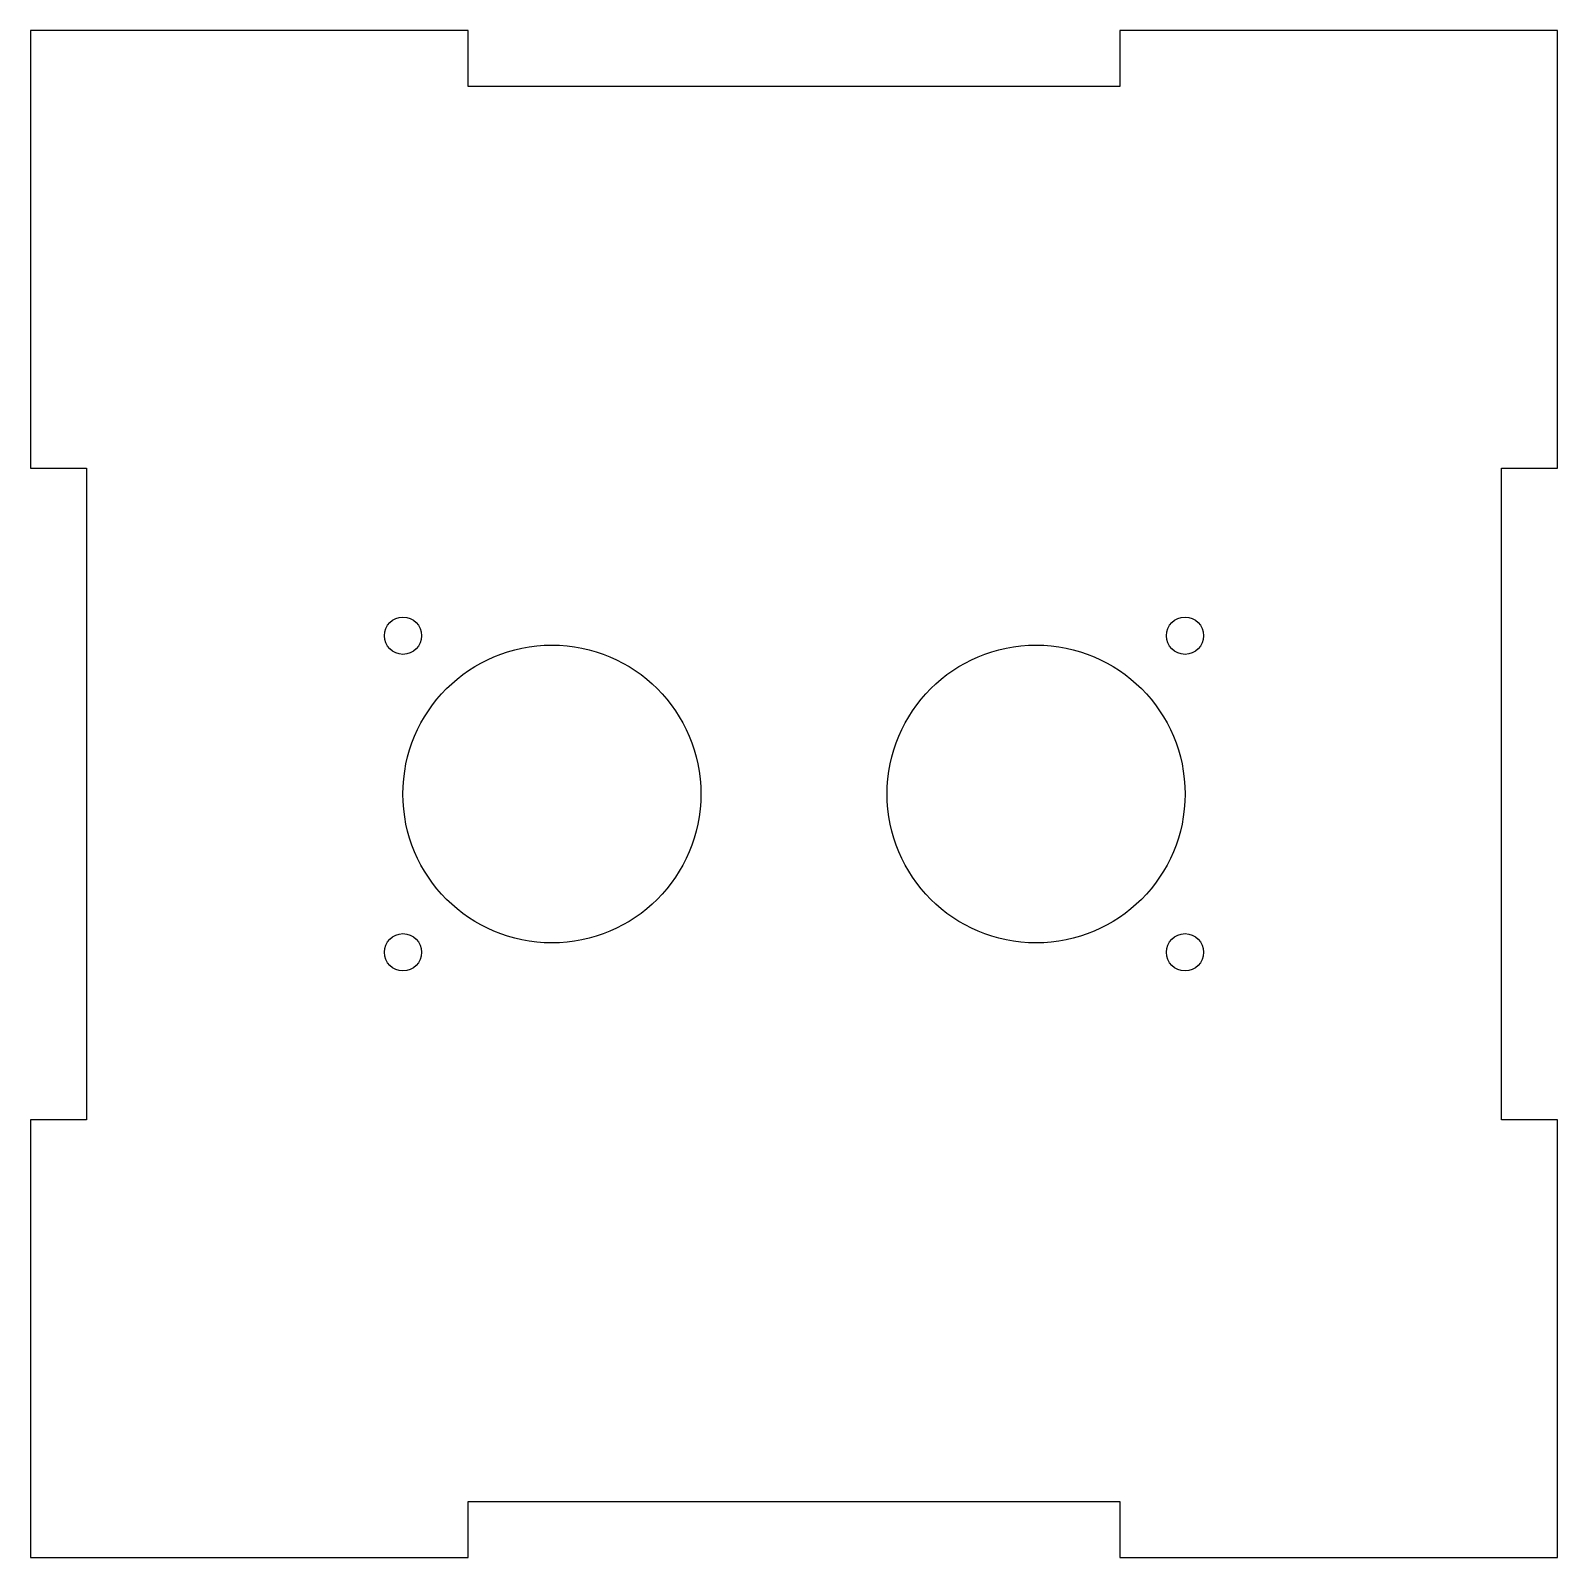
# Model space of a CAD drawing. Header units: millimetres. Extents: x -41 to 41, y -41 to 41.
import ezdxf

# ---------------------------------------------------------------- set-up
doc = ezdxf.new("R2010")
doc.units = ezdxf.units.MM

msp = doc.modelspace()

# ---------------------------------------------------------------- linework, layer by layer
at = {"color": 7, "linetype": 'Continuous', "lineweight": 25}
for p, q in [((-41, 41), (-41, 17.5)), ((-17.5, 41), (-41, 41)), ((-17.5, 38), (-17.5, 41)), ((17.5, 41), (17.5, 38)), ((41, 41), (17.5, 41)), ((41, 17.5), (41, 41)), ((17.5, 38), (-17.5, 38)), ((-41, 17.5), (-38, 17.5)), ((-38, 17.5), (-38, -17.5)), ((38, 17.5), (41, 17.5)), ((38, -17.5), (38, 17.5)), ((-41, -17.5), (-41, -41)), ((-38, -17.5), (-41, -17.5)), ((41, -17.5), (38, -17.5)), ((41, -41), (41, -17.5)), ((-17.5, -38), (17.5, -38)), ((-17.5, -41), (-17.5, -38)), ((17.5, -38), (17.5, -41)), ((-41, -41), (-17.5, -41)), ((17.5, -41), (41, -41))]:
    msp.add_line(p, q, dxfattribs=at)
for centre, radius in [((-21, 8.5), 1), ((21, 8.5), 1), ((-13, 0), 8), ((13, 0), 8), ((-21, -8.5), 1), ((21, -8.5), 1)]:
    msp.add_circle(centre, radius, dxfattribs=at)

doc.saveas('drawing.dxf')
